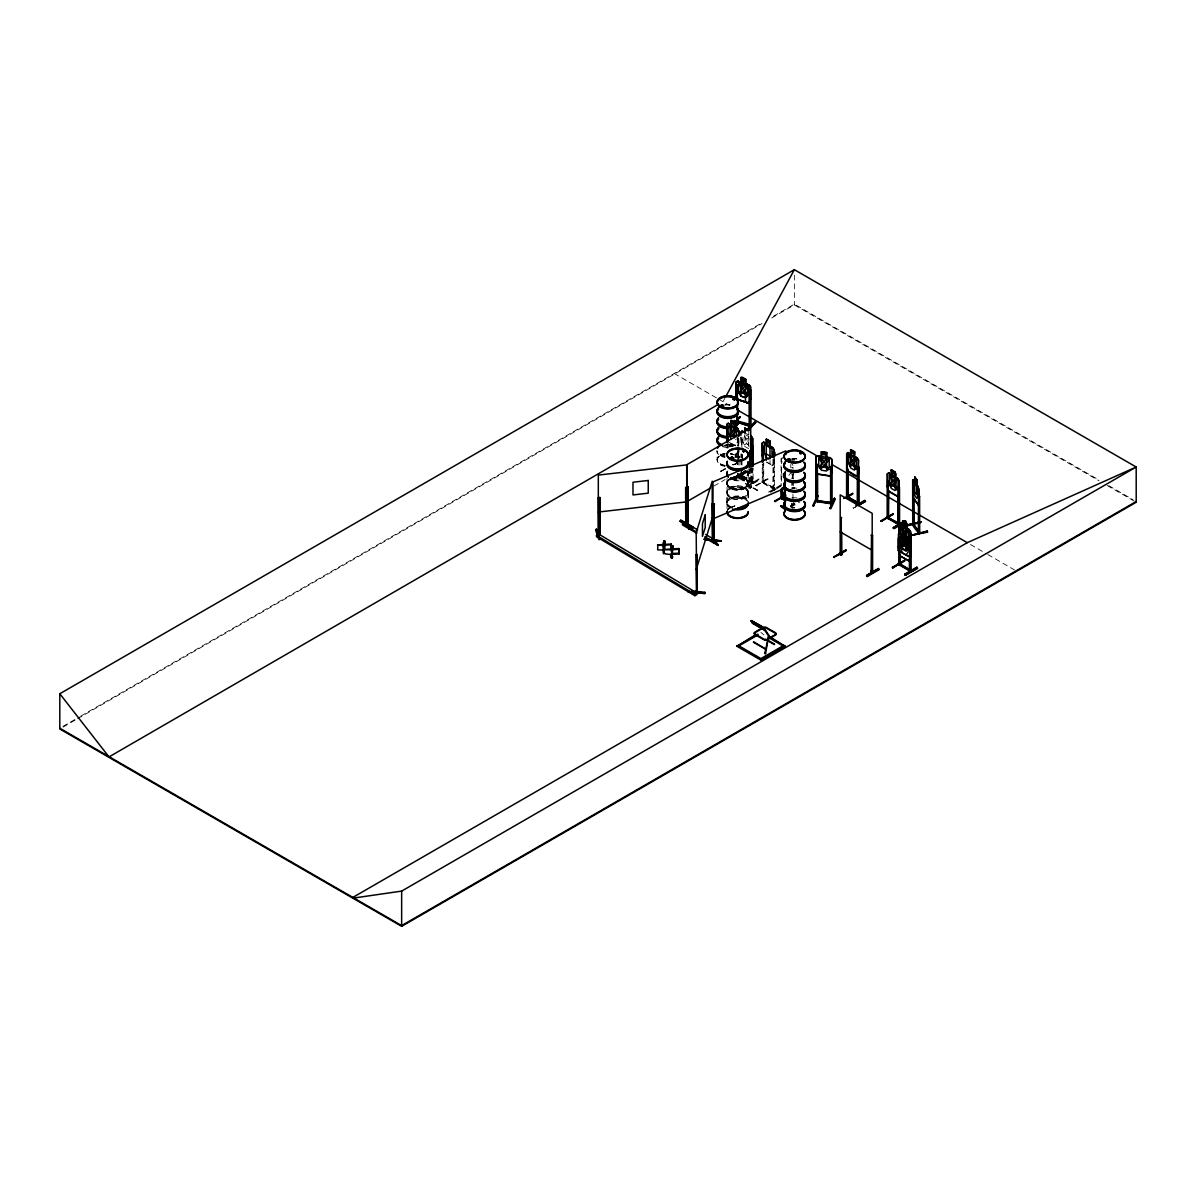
<?xml version="1.0" encoding="UTF-8"?>
<svg xmlns="http://www.w3.org/2000/svg" width="1196" height="1196" viewBox="0 0 1196 1196"><rect width="100%" height="100%" fill="white"/><g stroke="black" fill="none" stroke-linecap="round" stroke-linejoin="round"><path stroke-width="0.75" stroke-dasharray="5 3.75" d="M727.048 497.805L727.198 504.652M738.321 441.339L738.321 445.585L738.007 438.289L738.575 440.382M748.188 497.805L748.233 493.35M727.033 492.005L727.048 477.877M727.332 494.8L727.288 490.749M748.038 475.574L747.963 471.867M727.019 502.141L727.033 493.41M748.188 493.5L748.218 493.455A10.585 6.115 0 0 0 732.326 488.267A10.585 6.115 0 0 0 732.326 498.852A10.585 6.115 0 0 0 748.203 493.559L748.188 502.051M745.108 470.357A10.585 6.115 0 0 1 745.108 479.013A10.585 6.115 0 0 1 730.128 479.013C732.176 475.948 739.457 476.531 742.97 477.548C748.113 475.814 748.651 488.013 748.442 483.064M748.233 474.483L748.233 492.049M762.315 481.465C766.038 487.804 762.405 476.471 762.256 482.84L762.256 464.227M773.065 487.579L774.604 487.789L774.634 489.269M773.005 459.249L772.87 488.745L774.5 489.059M792.933 503.77L792.903 505.205L791.842 503.157M742.432 472.928L742.567 476.696L740.937 474.902M741.774 476.875L741.221 474.588M741.356 474.663L742.432 475.141L741.939 476.875M752.688 468.249L752.822 483.109L751.611 482.556L752.269 482.167M741.221 475.933L753.106 482.795L753.106 468.01M726.854 483.513L727.198 481.345M726.809 483.109C728.065 491.197 741.595 491.541 746.932 486.712C750.341 481.749 743.03 490.958 740.384 489.194C735.749 489.747 729.889 489.089 727.198 484.769M738.366 451.281L738.007 452.865L738.575 450.772M732.879 487.714L731.025 486.802M731.19 487.415L732.984 486.802M732.012 486.368L732.999 486.623L732.52 487.923M742.925 480.568L744.166 480.388M743.628 480.792L744.45 480.762M743.404 480.568L743.628 479.82L743.045 480.837M744.166 480.747L744.106 479.79M744.66 480.837L744.346 479.97M748.038 494.441L748.038 490.868M772.616 465.633L774.051 461.91M725.464 469.116L720.291 471.329L725.464 468.354M720.874 471.478L725.374 468.877M720.874 470.97L720.964 471.717M732.296 464.407L732.804 464.586M734.404 479.073L746.962 471.792M746.917 472.405L735.017 479.521M755.708 485.576L768.31 478.25L755.708 485.621M756.291 485.247L756.38 485.995M756.291 485.755L768.31 479.028M763.272 483.334L763.915 481.749M774.634 487.923L763.482 482.437L773.289 487.549M791.722 503.471L791.902 504.607M737.424 473.571C737.573 477.383 739.621 472.151 738.38 475.231M739.203 473.661L739.173 475.066L737.842 474.289M740.787 476.232L740.937 468.847M752.434 483.035L752.508 481.644C749.354 480.164 755.035 481.27 752.434 481.689M727.168 481.809L730.098 478.564M723.042 401.662L724.806 398.403M750.071 468.952L749.952 488.177L751.297 487.46M743.03 480.284L744.585 480.657M749.369 438.797L747.769 441.04L749.025 444.239M727.228 481.794C731.728 475.455 743.583 475.395 748.068 481.809M730.891 486.772L731.743 486.383M727.198 510.423L730.009 507.612A10.734 6.204 0 0 1 732.251 497.79A10.734 6.204 0 0 1 732.251 487.071A10.734 6.204 0 0 1 748.352 492.438A10.734 6.204 0 0 1 732.251 497.805A10.734 6.204 0 0 1 747.993 501.558M788.837 475.395L790.795 472.898M748.98 436.555L746.917 439.485L744.929 434.342M749.713 486.413L750.176 488.162L751.297 486.114L750.161 486.757M749.533 487.938L750.849 487.161M751.148 468.324L751.148 487.624L750.729 468.085M751.148 487.624L750.161 488.103M735.346 464.437L737.065 463.151M745.198 487.953L746.902 486.667M782.468 457.769L781.048 458.771L781.108 485.441M781.212 458.89L782.393 458.038M781.526 461.178L782.199 462.045M757.113 490.719L757.756 490.27L745.018 483.842L745.676 483.378M749.653 487.819L750.729 487.235M773.289 487.161C773.154 490.838 774.305 485.95 772.885 487.534M768.46 492.109L780.465 485.247M769.955 492.019L780.465 485.77L770.119 492.005M770.568 492.274L781.003 486.159M773.603 490.644L781.063 486.264M791.722 504.428L792.514 504.264M794.787 503.456L788.792 506.925L794.847 503.546M790.377 506.67L794.847 504.054M790.287 506.82L794.921 504.204M790.96 507.209L799.9 501.976M63.029 726.361L79.205 717.032M80.82 716.09L762.315 322.636M773.528 316.163L794.353 304.143L1099.109 480.104M63.029 727.108L75.976 719.633M77.591 718.691L761.987 323.563M771.704 317.957L794.353 304.89L1099.109 480.837M738.635 438.259L739.053 445.42M742.432 439.665C739.472 437.751 745.003 442.595 742.432 445.211M748.756 434.94L748.89 430.321M738.635 443.238L738.769 437.915L738.635 449.352M713.922 486.025L725.12 479.566M737.424 474.528L738.216 474.364M745.048 471.06L732.969 477.877L733.626 479.028L745.616 472.016L733.626 479.028M745.003 470.955L733.043 477.996M732.969 478.654L745.048 471.568M774.126 462.299L772.736 465.872L766.576 462.134M752.269 480.822C751.088 484.858 752.105 478.908 752.613 481.689M747.022 485.681L759.086 478.804L759.699 479.895L747.694 486.832L747.111 485.785M747.022 486.443L759.191 479.521L747.111 486.309M793.038 465.483L791.573 463.36M853.406 508.165L856.411 506.431L853.466 508.285L852.793 507.134L853.466 508.285M724.97 453.777C714.804 453.299 714.969 466.56 724.97 466.051L722.399 465.408M743.389 480.104L744.51 480.194M731.429 487.833L732.58 487.833M732.266 506.611L734.852 505.998A10.614 6.13 0 0 0 730.113 507.612L730.113 507.971M762.555 481.046L763.915 483.094M745.198 483.647L757.277 490.524M757.711 490.27L745.018 483.064L745.018 483.842M732.012 487.923L732.311 487.893A10.525 6.07 0 0 0 748.143 482.646A10.525 6.07 0 0 0 732.356 477.383A10.525 6.07 0 0 0 732.356 487.908M737.618 489.777L740.384 489.568M762.674 463.973L762.854 482.496M737.962 474.364L739.203 475.006M738.545 475.231L738.44 473.84M741.535 476.038L741.356 468.608M752.613 483.035L740.937 476.247M730.517 453.777L733.103 454.39A10.614 6.13 0 0 0 730.487 453.807L733.088 454.42M763.093 481.973L762.151 481.42M773.902 488.058L774.081 489.448L762.315 482.81M773.842 489.448L774.186 458.517M741.61 474.663L742.596 475.305L741.774 475.515M742.985 477.563L745.213 478.55M732.819 486.787L730.995 487.415M731.504 487.923L730.861 486.951M793.352 467.92L791.842 467.531L792.933 468.159M780.39 485.142L780.39 485.905M762.674 482.466L774.5 489.209L774.5 459.638M792.26 504.264L793.501 504.906L793.352 499.345M1108.782 485.681L1132.971 499.644M1107.182 485.501L1136.2 502.245M674.245 373.481L716.748 398.029M718.318 398.941L729.515 405.399M970.434 544.494L986.177 553.584M987.761 554.495L1014.522 569.939M744.944 432.892L748.621 435.015M746.169 435.12L748.621 436.525L748.621 445.017L744.944 442.894L744.944 434.402M748.621 448.664L744.944 446.542L742.97 441.758L742.97 436.66M766.711 462.06L772.736 465.543M731.145 443.282L737.185 446.766M728.035 441.638L734.195 445.196M745.631 472.106L744.973 470.94M738.635 475.231L737.543 473.257M763.96 634.927L760.94 632.415M735.405 439.709L736.243 439.635M753.121 482.75L753.256 481.465M740.937 475.036L740.922 476.292M763.706 482.975L763.766 462.747M738.993 474.887L739.053 473.496M738.171 458.203L735.346 455.392A10.734 6.204 0 0 0 738.485 450.937M738.111 438.558L738.171 438.678A10.734 6.204 0 0 1 724.97 446.213M747.963 490.794L748.442 492.647M744.331 435.479L746.14 440.068C740.668 442.684 745.557 447.902 746.977 441.563L749.07 447.035M717.316 452.432L716.927 450.772M782.005 474.378L781.212 470.865L782.274 476.187M742.223 449.352L740.877 437.243M748.233 473.182L748.203 468.727M792.963 477.981L793.038 474.199M794.353 275.11L794.353 304.89M793.352 469.774L793.352 479.013M793.352 480.852L793.352 488.252M792.933 473.706L792.933 482.945M792.933 494.038L792.933 501.423M792.26 474.692L792.26 478.385M792.26 480.239L792.26 487.624M791.842 469.385L791.842 478.624M791.842 480.478L791.842 487.863M790.795 464.407L790.795 467.8M781.347 458.815L781.526 485.202M774.051 458.442L774.051 462.09M773.408 459.01L773.408 488.581M770.015 460.595L770.015 464.302M763.347 463.002L763.347 483.319M752.03 467.382L752.03 482.167M751.611 467.621L751.611 482.556M749.653 468.712L749.653 487.863M742.432 454.45L742.432 461.85M742.013 439.904L742.013 445.45M742.013 454.689L742.013 458.382M742.013 460.236L742.013 465.782M742.013 473.168L742.148 476.935M741.356 439.037L741.356 446.437M741.356 453.822L741.356 457.515M741.356 459.369L741.356 466.769M741.012 437.168L740.937 444.822M740.937 454.061L740.937 457.769M740.937 459.608L740.937 467.008M739.053 447.259L739.053 458.352M739.053 460.206L739.053 465.752M738.635 451.206L738.635 456.752M738.321 459.503L738.336 451.49A10.57 6.1 0 0 1 735.226 455.855A10.585 6.115 0 0 1 736.915 457.022M737.962 437.392L737.962 444.792M737.962 452.178L737.962 457.724M737.962 459.578L737.962 466.963M737.543 437.646L737.543 445.032M737.543 446.885L737.543 457.963M737.543 459.817L737.543 467.217M727.96 443.193L727.96 448.739M727.303 444.179L727.303 447.872M727.033 503.755L727.048 511.724M726.884 444.419L726.884 448.111M725 465.992A10.585 6.115 0 0 1 717.152 460.086L717.181 451.535A10.57 6.1 0 0 0 725.015 457.425M746.917 470.462A10.734 6.204 0 0 1 744.151 478.49A10.734 6.204 0 0 1 730.023 477.952M747.844 471.388A10.585 6.115 0 0 1 742.91 478.265A10.585 6.115 0 0 1 730.128 477.294M746.917 470.985A10.734 6.204 0 0 1 744.151 479.013A10.734 6.204 0 0 1 730.023 478.475M734.837 457.38A10.734 6.204 0 0 1 740.399 457.38M734.882 456.887A10.57 6.1 0 0 1 742.895 457.485M730.128 508.076A10.585 6.115 0 0 1 731.175 498.911A10.585 6.115 0 0 1 746.782 500.705M728.454 509.212A10.585 6.115 0 0 1 734.882 506.357M727.437 510.124A10.54 6.085 0 0 1 734.882 505.818M727.377 510.363A10.614 6.13 0 0 1 728.424 508.883M732.326 507.343A10.585 6.115 0 0 1 731.175 497.192A10.585 6.115 0 0 1 747.844 500.466M732.251 508.001A10.734 6.204 0 0 1 731.085 497.715A10.734 6.204 0 0 1 747.993 501.034M724.97 405.16A10.734 6.204 0 0 1 730.532 405.16M725.015 404.667A10.57 6.1 0 0 1 733.028 405.265M736.915 463.136A10.585 6.115 0 0 1 735.241 464.407M717.152 460.086A10.585 6.115 0 0 1 725 454.181M730.487 454.181A10.585 6.115 0 0 1 733.043 454.779M736.885 462.523A10.54 6.085 0 0 1 733.013 464.751M725.015 465.364A10.54 6.085 0 0 1 717.196 459.488A10.54 6.085 0 0 1 725.015 453.598M730.472 453.598A10.54 6.085 0 0 1 737.932 457.904M736.93 462.792A10.614 6.13 0 0 1 733.058 465.035M725 465.633A10.614 6.13 0 0 1 717.137 459.727A10.614 6.13 0 0 1 725 453.807M735.241 455.392A10.614 6.13 0 0 1 737.992 458.143M722.459 446.258A10.57 6.1 0 0 1 733.028 446.258M724.97 456.932A10.734 6.204 0 0 1 717.017 450.937M724.97 444.957A10.734 6.204 0 0 1 733.118 445.57M738.111 452.028A10.734 6.204 0 0 1 735.346 454.794M724.97 456.409A10.734 6.204 0 0 1 717.376 452.028M727.751 444.224A10.734 6.204 0 0 1 733.118 445.047M737.977 451.415A10.585 6.115 0 0 1 735.241 454.151M725 455.736A10.585 6.115 0 0 1 717.51 451.415M730.487 443.925A10.585 6.115 0 0 1 735.241 445.495M736.9 438.289A10.57 6.1 0 0 1 735.226 445.645M727.751 447.439A10.57 6.1 0 0 1 722.459 446.616M737.977 438.05A10.585 6.115 0 0 1 725 445.525M737.05 437.646A10.734 6.204 0 0 1 735.346 445.121M733.118 446.108A10.734 6.204 0 0 1 724.97 446.736M791.827 459.189A10.734 6.204 0 0 1 797.388 459.189M791.872 458.681A10.57 6.1 0 0 1 797.343 458.681M791.872 460.4A10.57 6.1 0 0 1 794.607 460.191M791.827 459.713A10.734 6.204 0 0 1 794.607 459.503M791.872 497.955A10.57 6.1 0 0 1 797.343 497.955M791.827 488.252A10.734 6.204 0 0 1 797.388 488.252M791.872 487.759A10.57 6.1 0 0 1 794.607 487.549M791.827 488.775A10.734 6.204 0 0 1 794.607 488.566M791.872 507.627A10.54 6.085 0 0 1 794.607 507.418M791.857 507.852A10.614 6.13 0 0 1 794.607 507.642M791.872 508.225A10.54 6.085 0 0 1 794.607 508.016M738.635 443.058L737.738 445.719L738.769 443.163M742.567 475.739L751.895 481.136L742.567 475.739M748.218 491.945L748.188 491.9A10.585 6.115 0 0 0 732.326 486.548A10.585 6.115 0 0 0 732.326 497.147A10.585 6.115 0 0 0 748.203 491.84M732.341 488.536A10.57 6.1 0 0 0 748.188 483.244A10.57 6.1 0 0 0 732.341 477.966A10.57 6.1 0 0 0 732.341 488.536M730.113 487.221A10.614 6.13 0 0 0 747.859 484.47A10.614 6.13 0 0 0 734.867 476.98A10.614 6.13 0 0 0 730.113 487.221M731.19 488.222A1.645 0.942 0 0 0 733.656 487.4A1.645 0.942 0 0 0 731.19 486.578A1.645 0.942 0 0 0 731.19 488.222M732.341 489.448A10.54 6.085 0 0 0 748.158 484.186A10.54 6.085 0 0 0 732.341 478.908A10.54 6.085 0 0 0 732.341 489.448M732.311 488.94A10.614 6.13 0 0 0 748.233 483.633A10.614 6.13 0 0 0 732.311 478.31A10.614 6.13 0 0 0 732.311 488.925A10.614 6.13 0 0 0 748.233 483.618A10.614 6.13 0 0 0 732.311 478.34A10.614 6.13 0 0 0 732.311 488.94M732.251 498.328A10.734 6.204 0 0 0 748.352 492.961A10.734 6.204 0 0 0 732.251 487.594A10.734 6.204 0 0 0 732.251 498.328"/><path stroke-width="1.5" d="M749.204 426.314L749.1 389.253L750.714 389.388L750.879 426.404L737.319 422.427L737.498 420.603M696.775 555.183L696.461 554.256L696.745 592.244L696.192 532.669L712.233 481.211L712.233 503.396M687.924 591.915L688.089 590.615M688.059 591.347L691.318 591.706M704.668 593.455L693.516 592.334L704.653 593.59L704.818 592.289L691.781 591.123M704.773 593.096L704.803 592.304M712.876 541.384L713.025 481.898L785.907 450.877L785.907 454.57M714.595 541.055C716.284 538.484 711.545 539.785 713.623 540.263M785.219 511.081L784.681 509.436M913.908 499.39L913.968 525.358C908.108 520.589 923.237 539.321 918.393 531.428M913.43 524.132L912.638 523.25L913.565 523.145M914.043 523.968L912.787 523.22M665.111 541.265L664.602 544.374L671.21 544.06L671.36 544.823L664.692 545.152L664.139 549.009L663.167 545.376L657.516 545.077L663.197 544.419C662.554 540.816 666.351 539.202 665.111 544.344M672.481 554.286L679.149 553.957L679.149 549.338L672.481 549.667L671.943 553.509L670.971 549.876L665.305 549.577L671.001 548.919C670.358 545.316 674.155 543.702 672.9 548.844M782.618 487.669C781.915 501.139 784.247 500.571 781.392 496.714M781.108 489.134C780.719 493.26 781.975 501.468 781.108 497.177M841.7 554.63L840.594 554.062M870.972 570.746C872.572 574.708 871.436 570.896 871.525 570.567M872.602 572.54L872.602 535.569L871.525 534.956L871.107 572.301L872.153 572.869L872.198 513.353L840.19 494.875L840.19 554.451L841.401 554.989L841.266 553.569M846.768 496.46C846.932 495.249 848.383 498.298 847.605 498.284M848.218 498.029L848.203 470.357M857.368 503.905L858.28 504.443M858.892 504.204L857.263 503.785L857.383 466.889L858.878 467.277L859.012 504.323L847.007 497.387L847.007 496.041M891.184 474.528L888.628 472.898L887.238 473.885L887.193 518.167L887.97 517.868M887.297 516.762C890.093 520.843 887.208 513.951 887.193 518.167M898.645 524.027C899.183 521.86 897.239 522.802 898.032 524.371M898.032 523.026L899.482 523.31L898.271 522.607M898.794 564.736C896.537 562.195 902.023 563.346 899.571 563.899M900.244 555.766L900.364 565.08L898.734 564.676L898.869 523.504L888.508 517.838L898.271 522.996M909.468 570.896L909.693 569.132M899.123 564.303L910.904 571.18C905.267 566.052 888.568 558.054 910.306 570.029L910.619 571.494L910.246 570.073M672.9 545.765L672.391 548.874L679.014 548.56L679.149 549.338M764.827 653.465L768.609 636.152L765.575 653.584L764.827 653.465L765.575 653.584M918.184 504.727L918.887 501.318M913.475 497.91L912.817 492.468L913.475 497.91L918.244 504.951L919.066 501.288M753.375 642.267L765.963 649.308L753.749 641.833M722.399 405.085C725.06 405.608 720.545 408.06 721.158 405.504M721.412 406.55L721.622 405.623L723.012 405.952M723.012 405.369L722.399 406.7M733.327 399.658L733.656 398.582L734.239 399.389M734.404 399.539L734.628 398.896M732.266 457.784L731.025 458.502L732.819 458.651M732.012 458.457C735.241 458.038 729.769 456.005 731.13 458.636M732.729 458.771L733.163 457.874M742.925 451.49C745.811 450.354 743.329 452.865 743.419 450.907M744.51 451.116L743.987 451.64M788.119 460.445L788.015 459.533M788.732 460.251C786.325 459.982 790.975 458.845 789.704 460.565M789.255 460.251L789.704 459.264M790.137 459.683L789.868 460.445M799.9 453.299L801.29 453.299L800.244 453.493M800.318 452.791L801.156 453.12M801.634 453.568L800.946 452.536M920.8 521.785L906.792 525.627M683.11 523.056L680.09 521.307L680.674 520.798M712.622 541.549L712.233 503.68L712.517 541.668L712.233 539.291M696.192 590.749L697.148 589.867L696.042 591.975L697.089 591.392M697.029 591.273L696.894 592.05M714.446 540.756L721.053 540.816L713.474 539.889M696.192 569.625L712.233 518.182M718.019 545.376L712.143 540.936M904.625 532.384L904.684 532.399C905.118 527.436 910.784 530.321 906.374 532.923M751.252 454.57L752.553 450.937L752.553 438.797M858.459 472.315L857.113 476.232L847.859 470.895L846.783 465.588L847.994 470.82C862.585 483.662 857.338 470.491 858.593 460.191L857.203 457.784L854.527 456.394L854.662 451.774L850.58 449.576L850.715 454.345L848.756 454.719L848.756 463.211L850.715 467.995L854.393 470.118L856.366 467.606L856.366 459.115L854.393 456.468L854.662 451.774M899.063 492.722L897.703 496.639L899.183 492.827L899.183 480.598L895.116 476.8M910.365 543.941L909.139 547.783L906.03 545.825M910.365 552.971L909.124 556.648L899.751 551.341L898.42 546.213L899.646 551.446L908.99 556.723L910.365 552.791M908.766 560.685L910.231 556.962M898.286 550.384L898.286 538.2L899.691 537.213L902.397 538.738L902.397 534.193L906.374 536.451L899.811 533.042L898.42 534.029L898.42 550.444L899.512 555.602L908.87 560.894L910.365 557.067L910.365 531.801L909.05 529.529L899.99 524.311M735.974 399.733L735.974 382.301L737.603 381.09C745.736 386.413 735.51 371.821 745.661 379.311L745.437 402.2L748.771 403.321L750.385 399.15L750.385 387.026L748.726 385.022L737.513 381.18L736.138 382.406L737.678 381.27L748.771 384.963L750.595 386.966L750.355 426.673M748.89 403.202L750.595 399.18L748.846 403.246L737.469 399.509L736.078 394.396L737.469 399.509L748.935 403.157L737.558 399.419L736.228 394.441L736.228 382.316M750.43 399.105L748.726 403.067L737.678 399.315L736.228 394.426M881.303 520.634L881.392 521.381L880.734 520.933L893.382 513.682L881.392 521.381M881.273 521.187L893.277 514.265M892.739 567.143L892.814 567.906L892.171 567.442L904.819 560.206L892.814 567.906M892.709 567.711L904.819 560.969M774.545 501.259L785.652 495.578M775.143 500.93L775.217 501.677M775.143 501.438L785.578 495.338M751.028 620.903L751.806 620.545M833.627 557.187L846.23 549.846L833.627 557.216L840.055 554.226L840.474 552.642M834.21 556.843L834.3 557.59M815.911 457.216L817.675 455.751L821.338 456.319L821.338 451.774L826.72 452.596L826.675 457.261L830.203 457.694L832.102 459.593L832.087 503.95C829.321 505.654 830.846 500.272 830.263 502.709L817.511 500.735L831.728 502.604L831.923 503.92L815.866 501.438L815.911 457.216L817.75 455.915M817.615 455.855L830.159 457.799L831.878 459.727L831.878 471.852M821.338 451.774L826.72 452.596M816.016 464.153L817.496 464.377M830.592 503.77L830.592 466.395M817.047 496.37L817.959 495.742L813.564 505.983L812.652 505.848L816.405 497.865M817.959 495.742L813.459 505.773M817.376 500.406C812.876 498.852 819.275 503.86 817.152 500.347L815.896 500.137M832.072 466.634L830.443 466.724M832.057 471.912L830.203 476.143L817.571 474.184L815.956 469.31L817.705 474.065M816.016 501.109L832.222 503.561L832.117 502.156L830.293 502.38M834.36 498.284L835.271 499.195L830.876 508.659L829.964 508.524L834.404 498.284L830.084 508.345M829.964 508.524L834.479 498.358M597.985 534.642L596.46 529.14L595.578 530.022L599.017 539.62L599.929 539.501L596.46 529.14M840.07 553.015L841.027 553.569M840.07 554.361L841.685 554.54M846.559 497.685L846.648 453.463L848.039 452.492L850.849 454.271L850.849 449.726M857.263 503.785L858.04 502.275L858.593 504.563L859.042 502.918L857.383 502.514L858.22 503.142M887.148 516.747L888.194 517.345M888.508 518.81L888.807 490.764M897.972 524.267L897.972 487.31L899.482 487.684L899.601 524.73M899.347 563.077L898.585 563.271L899.781 565.334L899.945 563.974M740.07 416.716L737.768 419.886M600.093 533.356L598.164 533.192L598.792 535.449M685.637 523.504L687.237 522.861M813.459 505.265L813.564 505.983M725.688 396.773L794.353 269.668L1136.2 467.023L1136.2 502.245L401.647 926.332L59.8 728.977L59.8 693.755L794.353 269.668M687.102 524.73C687.685 519.961 689.389 524.491 685.622 524.446M734.479 437.856L732.924 433.759C731.504 440.113 726.615 434.881 732.087 432.264L729.62 425.656L732.849 431.696C734.299 425.686 738.993 430.814 733.701 433.251L734.972 436.435M902.262 535.419L903.937 533.072M721.024 405.489L721.263 405.369A1.645 0.942 0 0 1 723.774 406.117A1.645 0.942 0 0 1 721.308 406.939A1.645 0.942 0 0 1 721.308 405.295L721.158 405.803M733.073 399.419L733.746 398.537L734.209 399.494M733.537 399.344L734.374 399.404M732.879 458.636L732.984 457.724L732.52 458.382M787.88 459.503L788.269 459.264A1.645 0.942 0 0 1 790.631 460.131A1.645 0.942 0 0 1 788.164 460.953A1.645 0.942 0 0 1 788.164 459.309M743.299 388.745C745.317 382.765 750.759 386.114 744.346 390.15C750.909 398.956 745.542 398.283 743.374 390.793C741.057 397.087 735.944 393.708 742.342 389.462C735.869 380.806 741.61 381.928 743.299 388.745L743.269 388.655M906.418 541.668L908.392 539.157L908.392 530.665L906.418 528.019C907.779 516.373 903.907 529.798 909.184 529.454L910.619 531.742L910.485 544.03M906.12 554.795L908.108 552.268L908.108 543.791L906.12 541.145L906.12 536.6M774.545 644.121L766.86 639.681M751.148 620.634L761.732 626.27L765.41 630.501L752.598 623.37L751.462 621.277M918.827 533.401C920.726 530.979 917.84 531.996 918.977 533.521L919.066 489.149L916.854 484.649M685.652 523.071L685.562 524.805M680.718 520.2L692.828 527.062L680.748 520.17L680.09 521.336M736.273 384.649L737.603 385.082M740.817 382.272L737.603 381.09L736.078 382.212M736.945 419.617L740.07 417.225L737.573 419.721M737.663 419.153L740.175 416.686M746.528 430.052L755.005 421.575L755.752 422.562L748.547 429.872M747.724 429.603L755.723 422.487L748.487 429.753M912.712 480.478L913.49 479.596L915 481.883L914.925 477.084L913.774 490.435L914.82 495.563L916.779 498.343L917.84 496.19L917.033 480.059L916.958 484.664M913.52 479.79L912.892 492.543M740.892 377.637L745.631 379.341M745.437 383.856L748.846 384.843L750.505 387.055L748.846 384.843L745.661 383.856L745.751 379.222M665.439 553.957L670.971 554.495C669.267 557.112 672.989 559.803 672.72 556.469M688.208 522.503L686.579 522.921M688.149 523.923L687.909 522.144L686.713 522.712M710.185 540.039L718.138 545.436L712.233 540.293M664.856 553.225L663.421 553.195L663.167 549.996L657.636 549.861L657.935 544.673M734.628 399.658L734.703 398.881M730.756 424.864L728.2 423.235L726.824 424.221L726.884 442.565M740.877 435.494L740.877 432.01L742.268 431.038L744.944 432.593L744.809 428.123L748.89 430.321M741.012 432.145L742.312 431.218M762.256 462.374L762.241 443.073L763.631 442.101L766.442 443.865L766.442 439.321M762.375 443.208L763.691 442.281M887.372 474.02L888.688 473.093M898.674 525.014L900.065 524.042M898.555 534.163L899.87 533.222M902.532 530.022L906.508 532.28L902.532 530.022L902.397 539.052L900.409 539.441L900.409 547.932L902.397 552.687M899.811 533.042L909.035 538.394L910.485 540.682M899.556 537.288L908.9 542.565L910.365 544.853M908.96 538.35L910.365 540.756M908.825 542.521L906.374 540.996L906.418 529.529L901.47 526.464L903.324 532.908L905.716 534.253L905.716 532.743L903.324 531.383M899.512 555.602L908.87 560.894M687.79 486.608L686.713 487.235L688.208 486.847L687.79 523.564M749.653 466.933L749.653 450.892L750.729 450.264L751.148 466.53M750.071 467.173L750.071 451.131L751.148 450.503M773.408 451.625L774.5 452.238L773.005 451.864L773.005 457.41M774.545 501.288L785.652 494.8M840.594 517.091L841.685 517.719M841.909 553.15L846.23 550.623M872.602 535.569L871.107 535.195M866.562 575.455L878.552 568.534L866.592 575.47L867.235 576.607L879.165 569.625L878.522 568.489M866.726 576.218L878.582 569.102L866.562 576.218M108.612 757.143L718.198 404.472M728.2 423.235L737.319 428.646M738.5 431.009L737.379 428.527L734.822 427.062L734.822 422.517L734.568 427.211L736.527 429.872L736.527 436.66M738.769 430.934L738.769 436.181L738.769 430.934L737.244 428.602M742.268 431.038L744.809 432.668M752.688 438.812L751.432 436.331L752.688 438.812L752.688 466.395M751.611 465.767L752.03 445.196L753.106 445.824L753.106 466.156M753.106 445.824L751.611 445.435M766.307 439.096L770.254 441.369L766.307 439.096L766.277 460.31M762.211 443.088L762.375 455.317L763.586 460.415M763.631 442.101L772.736 447.678L770.015 445.959M752.688 451.027L751.477 454.704M766.277 445.48L770.045 447.797M762.211 455.287L763.691 460.325M774.126 450.085C770.717 442.909 776.981 455.302 774.051 456.857M686.713 501.737L710.723 487.878M747.53 466.619L750.729 464.781M696.864 533.267L682.468 524.954L682.468 523.788L684.8 522.443L697.597 529.843M704.878 536.735L714.475 542.281L716.808 540.921L716.808 542.087L714.475 543.433L704.878 537.886M858.459 460.266L858.384 504.488M895.251 472.181C883.949 466.5 899.945 471.971 895.251 476.726M843.703 498.478L852.793 493.275L845.288 498.373M845.124 498.179L852.793 494.038M888.628 472.898L897.748 478.325M855.798 505.4L864.872 500.257L865.47 501.363L857.966 505.684M899.183 480.598L898.943 533.73M864.962 500.975L857.457 505.31L865.47 501.318M857.906 505.564L865.411 501.229M888.464 491.302L887.372 485.995L888.464 491.302L897.837 496.564M888.135 518.735L888.957 518.511M902.741 525.597L902.621 521.127L906.688 523.325M893.382 527.541L905.417 520.634L906.06 521.77L894.055 528.692L893.382 527.541L893.562 528.318M893.472 527.66L905.417 520.634M893.472 528.169L905.566 521.381L893.382 528.318M909.409 543.059L909.827 533.58L910.904 534.208L910.918 571.12M910.904 534.208L909.409 533.82M756.261 631.981L761.703 628.842M770.538 637.184L784.95 646.274L760.94 660.132L736.93 646.274L756.141 634.418M736.93 646.274L757.92 634.149M757.92 634.927L738.261 646.274L738.261 645.496L760.94 658.592L783.619 645.496L783.619 646.274L770 638.41M900.364 565.08L899.826 552.313M904.819 574.065L916.898 567.188L917.496 568.279L905.492 575.216L904.819 574.065L904.983 574.827L917.496 568.25M904.819 574.827L916.913 567.248M917.437 568.16L905.492 575.216M784.95 645.496L760.94 659.37L736.93 645.496M352.641 897.538L967.295 542.67L1136.2 467.023L401.647 891.11L352.85 898.166M1136.2 501.513L401.647 925.599L59.8 728.229M596.505 535.404L598.792 534.134L697.133 593.126L697.133 594.442L694.846 595.713L596.505 536.72L596.505 535.404L694.846 594.397L694.846 595.713M694.846 594.397L697.133 593.126M596.266 529.843L598.658 534.926M733.327 398.896L734.344 398.911M721.323 405.489L722.952 405.489M743.478 450.772L743.389 451.953M800.184 452.925L800.961 452.492M801.29 452.641L800.573 453.404M801.425 453.493L800.184 453.673L800.827 452.477M714.251 540.786L714.251 503.83L713.025 504.353L713.459 541.668M713.369 504.622L714.595 504.099M785.593 509.062L781.167 505.669L781.138 506.446L781.87 506.058M713.459 541.609L714.057 539.456M713.025 518.855L785.907 487.833M687.311 524.401L688.208 523.848L688.208 486.847M696.461 591.213L696.461 554.256M738.56 391.69L740.982 396.115L745.497 397.61L747.874 394.8L747.874 386.308L745.467 383.991L747.919 386.278L747.919 394.755L745.497 397.61L740.967 396.13L738.56 391.69L738.56 383.198L740.982 382.481L741.072 377.831M738.56 383.198L740.967 382.496M713.459 540.248L713.623 541.609M685.771 523.041L685.951 524.865M721.562 405.085L722.429 405.01M721.143 405.997L722.713 406.236M789.569 460.565L788.179 460.46M913.49 479.596L918.184 486.682M912.653 480.314L912.742 524.61M913.325 487.475L913.43 525.478L913.325 498.568M918.214 486.578L919.126 501.408M913.565 524.491L919.679 533.416L919.604 496.37L918.483 495.667L918.393 532.773M920.83 521.77L905.118 525.478L920.845 521.785L920.845 522.562L905.133 526.27M918.423 531.577L913.968 524.386M737.498 421.949C741.086 422.921 751.163 427.914 749.159 425.014C710.633 414.459 758.578 425.761 750.191 425.342M902.666 534.806L900.678 535.195L900.678 543.687L902.666 548.441L906.374 550.549L908.362 548.037L908.362 539.546L906.374 536.899L909.08 538.275M766.307 443.94L764.334 444.329L764.334 452.821L766.307 457.59L768.759 459.01M891.439 470.133L891.439 474.677L889.346 475.141L889.346 483.618L891.319 488.402L894.982 490.524L896.955 488.013L896.955 479.536L894.982 476.875L895.116 472.256M902.741 521.052L902.741 525.896L900.782 526.27L900.782 534.762L902.083 537.946M888.314 517.39L887.596 516.448L887.596 517.793L899.482 524.655M599.839 497.372L598.329 497.551L598.643 534.881L599.958 534.672L599.958 497.7L599.764 534.313M598.449 497.88L599.958 497.7M685.622 487.49L687.237 487.639L685.622 487.49L685.742 524.79M687.969 526.135L689.075 529.215L689.987 529.11L687.057 521.022L689.972 529.036M598.329 512.052L687.117 501.812M788.687 459.04L790.108 459.817M789.285 460.325L788.418 460.251M739.412 417.105L740.175 417.449M847.127 497.461L847.127 460.49L847.755 498.403M887.716 517.868L887.716 480.897L888.389 518.735M672.391 553.494L679.014 553.18L679.149 553.957M781.257 506.267L785.682 509.631M918.962 532.414L918.468 532.758M704.19 538.962L709.781 539.516M704.324 539.142L708.062 539.56M715.477 540.263L721.068 540.876M704.205 539.471L711.665 540.248M715.358 540.592L720.934 541.19M705.804 539.889L710.648 540.383M693.65 591.811L704.803 592.932M695.489 592.17L704.818 593.052M785.025 511.096L784.666 473.855L784.89 511.155M714.176 539.426L714.251 503.83M817.75 473.96L830.129 475.873M687.087 524.192L687.117 464.855L598.329 475.096L598.284 534.866M750.43 426.733L750.236 425.298M731.743 458.442L731.13 457.59L732.999 457.844M741.789 378.953L744.689 379.909L744.689 381.419L741.774 380.478L741.789 378.953L744.66 379.924L744.66 381.449L741.789 380.463M740.982 383.991L745.497 385.471L740.967 384.006L740.967 392.497L745.467 393.992L740.982 392.482M737.588 381.36L738.395 381.629M841.237 555.004L841.087 553.539M788.478 460.654L787.835 459.683M906.374 538.409L902.666 536.316L902.666 544.808L906.374 546.901L906.374 532.355M762.256 445.734L763.347 446.362L763.347 461.148M785.862 499.659L782.319 498.119L785.458 499.898M785.862 500.616L781.526 498.134L781.526 488.895M781.108 498.388L785.458 500.855A10.585 6.115 0 0 0 793.217 509.915A10.585 6.115 0 0 0 804.833 502.26M680.584 520.948L692.828 527.84L692.828 527.062M680.15 521.202L683.17 522.921M850.715 449.801L854.393 451.924M847.964 452.761L857.024 457.978L858.339 460.251M898.39 487.056L899.482 487.684M857.801 466.649L858.878 467.277M888.688 491.122L897.748 496.355M737.603 410.064L816.868 455.825M831.414 464.227L967.295 542.67M734.822 422.517L730.891 420.245L730.891 425.088L728.917 425.477L728.917 433.954L730.891 438.738M744.944 428.347L748.621 430.47M730.891 420.544L734.568 422.666M747.963 430.844L745.601 429.484L745.601 430.994M902.621 521.127L906.553 523.4M899.93 524.117L902.875 525.821M887.297 518.107L899.063 524.895M846.708 497.7L858.459 504.488M898.734 527.66L899.826 528.288L899.826 533.835M766.307 453.957L769.985 456.08M898.734 564.632L910.485 571.419L910.485 531.727M840.19 531.846L872.198 550.324M705.61 534.463L716.808 540.921M689.599 526.375L692.798 528.213M682.468 523.788L696.864 532.115M752.463 621.128L761.583 626.45L765.261 630.681M752.733 623.191L765.41 630.501M770 637.647L784.95 646.274M765.216 639.322L774.44 644.644M697.089 590.032L697.178 591.392M781.108 498.523L780.973 496.968M734.299 398.582L734.449 399.733L733.163 399.255M785.488 509.048L781.227 505.699M781.138 506.446L784.815 509.287M712.293 540.203L718.138 544.673M712.233 540.801L718.138 545.436M59.8 693.755L108.612 756.41M769.985 446.063L771.958 448.724L771.958 457.216M788.015 459.832L789.285 459.339A10.57 6.1 0 0 0 787.132 460.266M914.925 477.084L917.033 480.059L914.746 477.129M919.036 495.548L919.604 496.37M913.355 497.88L918.244 504.951M919.649 531.936L918.468 531.398M764.379 628.618L770.628 637.917M763.736 628.767L769.97 638.036M752.598 623.37L751.163 620.724M908.766 542.64L910.096 544.913L910.096 557.037M897.613 478.4L898.929 480.672M904.056 530.785L902.726 527.346L902.741 535.898M686.818 522.039L689.075 529.215M898.555 550.369L899.751 555.437M910.007 569.236L909.394 570.836L909.409 559.698M899.183 523.624L899.183 524.969M898.39 496.31L898.39 524.027M891.319 469.908L891.319 474.752M887.507 473.93L887.507 486.054M871.944 571.434L871.944 572.779M857.801 475.888L857.981 503.651L857.667 502.2M848.338 496.803L848.338 498.149M847.919 497.043L847.919 498.403M846.918 453.523L846.918 465.633M841.685 531.966L841.82 554.75M841.266 517.958L841.266 554.929M826.541 452.731L826.496 457.38L829.187 459.309L829.187 467.8L826.496 471.015L821.473 470.237L818.782 466.186L818.782 457.694L821.473 456.603L821.517 451.953M817.496 473.616L817.511 501.692M817.346 464.706L817.346 501.662M815.956 457.111L815.986 501.573M782.319 497.73L782.319 499.076M782.199 487.908L782.199 499.001M774.5 452.238L774.5 455.93M774.186 449.801L774.126 457.066M770.254 441.369L770.119 445.988M769.985 441.518L770.015 458.741M760.94 658.592L760.94 660.132M750.729 466.291L750.729 427.809L686.713 464.766L686.713 488.805M750.595 437.661L750.595 446.153M744.944 428.033L744.944 432.892M737.603 398.029L737.469 422.397M737.319 385.381L737.319 400.167M731.025 420.469L731.025 425.014M727.96 441.339L727.303 431.233L727.303 442.326M727.078 424.266L727.078 436.39M720.934 540.637L720.904 541.399M714.475 542.281L714.475 543.433M697.029 554.316L696.984 592.065M684.8 522.443L684.8 523.594M679.014 548.56L679.014 553.18M672.481 549.667L672.481 552.746M671.943 553.509L671.943 558.143M671.614 553.494L671.614 558.113M671.21 544.06L671.36 549.442M671.405 553.404L671.405 558.024M664.692 545.152L664.692 549.786M664.229 540.891L664.229 545.511M664.139 549.009L664.139 553.628M663.93 540.966L663.93 544.045M663.81 548.994L663.81 553.613M663.601 548.904L663.601 553.524M663.197 544.419L663.197 549.039M401.647 891.11L401.647 926.332M765.231 627.721A2.243 1.301 0 0 1 766.232 628.064L775.412 633.297A2.243 1.301 0 0 1 775.412 635.121L767.234 639.845A2.243 1.301 0 0 1 764.065 639.845L754.751 634.463A2.063 1.196 0 0 1 754.885 632.774M748.203 464.482A10.585 6.115 0 0 1 746.782 467.546M742.91 469.774A10.585 6.115 0 0 1 731.175 469.34A10.585 6.115 0 0 1 727.392 462.897M748.203 462.777A10.585 6.115 0 0 1 736.243 468.832A10.585 6.115 0 0 1 727.392 461.193M727.392 476.262A10.585 6.115 0 0 1 727.392 473.108M728.319 477.189A10.734 6.204 0 0 1 727.243 472.495M728.319 476.666A10.734 6.204 0 0 1 727.243 471.957M728.454 476.038A10.585 6.115 0 0 1 727.392 471.388M747.993 462.284A10.734 6.204 0 0 1 737.618 470.088A10.734 6.204 0 0 1 727.243 462.284M747.993 461.761A10.734 6.204 0 0 1 737.618 469.565A10.734 6.204 0 0 1 727.243 461.761M748.203 512.322A10.585 6.115 0 0 1 737.618 518.436A10.585 6.115 0 0 1 727.033 512.322M748.158 511.739A10.54 6.085 0 0 1 737.618 517.823A10.54 6.085 0 0 1 727.078 511.739M747.829 503.621A10.57 6.1 0 0 1 737.618 508.151M748.188 503.755A10.57 6.1 0 0 1 732.341 509.033M748.352 503.157A10.734 6.204 0 0 1 734.837 509.152M748.352 502.634A10.734 6.204 0 0 1 737.618 508.838M748.233 511.963A10.614 6.13 0 0 1 737.618 518.092A10.614 6.13 0 0 1 727.004 511.963M737.05 418.779A10.734 6.204 0 0 1 735.346 426.254M727.751 428.078A10.734 6.204 0 0 1 718.452 418.779M736.915 419.407A10.585 6.115 0 0 1 735.241 426.793M727.751 428.572A10.585 6.115 0 0 1 718.572 419.407M727.751 436.495A10.54 6.085 0 0 1 718.617 427.361M736.885 427.361A10.54 6.085 0 0 1 738.291 430.411M737.05 408.569A10.734 6.204 0 0 1 727.751 417.867A10.734 6.204 0 0 1 718.452 408.569M720.156 407.283A10.734 6.204 0 0 1 722.384 406.311M736.915 417.703A10.585 6.115 0 0 1 735.241 425.073M727.751 426.867A10.585 6.115 0 0 1 718.572 417.703M736.915 409.211A10.585 6.115 0 0 1 727.751 418.376A10.585 6.115 0 0 1 718.572 409.211M737.05 418.241A10.734 6.204 0 0 1 735.346 425.731M727.751 427.54A10.734 6.204 0 0 1 718.452 418.241M737.05 408.045A10.734 6.204 0 0 1 727.751 417.344A10.734 6.204 0 0 1 718.452 408.045M720.156 406.76A10.734 6.204 0 0 1 722.384 405.773M736.9 407.507A10.57 6.1 0 0 1 727.751 416.656A10.57 6.1 0 0 1 718.602 407.507M720.276 406.236A10.57 6.1 0 0 1 722.459 405.265M727.751 438.05A10.54 6.085 0 0 1 718.617 428.916M736.885 428.916A10.54 6.085 0 0 1 738.291 431.965M727.751 437.527A10.614 6.13 0 0 1 718.557 428.332M736.93 428.332A10.614 6.13 0 0 1 738.351 431.397M720.156 445.121A10.734 6.204 0 0 1 718.452 437.646M717.51 448.246A10.585 6.115 0 0 1 718.572 446.766M720.276 445.645A10.57 6.1 0 0 1 718.602 438.289M722.384 445.585A10.734 6.204 0 0 1 718.452 437.123M722.459 444.912A10.57 6.1 0 0 1 718.602 436.57M803.906 472.794A10.734 6.204 0 0 1 794.607 482.093A10.734 6.204 0 0 1 785.309 472.794M804.818 474.917A10.57 6.1 0 0 1 793.217 482.541A10.57 6.1 0 0 1 785.458 473.437M804.788 482.9A10.54 6.085 0 0 1 793.232 490.51A10.54 6.085 0 0 1 785.473 481.42M803.787 481.629A10.614 6.13 0 0 1 794.607 490.823A10.614 6.13 0 0 1 785.413 481.629M803.906 462.598A10.734 6.204 0 0 1 794.607 471.897A10.734 6.204 0 0 1 785.309 462.598M804.833 473.197A10.585 6.115 0 0 1 793.217 480.837A10.585 6.115 0 0 1 785.428 471.717M804.833 464.706A10.585 6.115 0 0 1 795.983 472.345A10.585 6.115 0 0 1 784.008 466.291M784.367 464.706A10.585 6.115 0 0 1 785.428 463.226M803.906 472.271A10.734 6.204 0 0 1 794.607 481.569A10.734 6.204 0 0 1 785.309 472.271M803.906 462.075A10.734 6.204 0 0 1 794.607 471.374A10.734 6.204 0 0 1 785.309 462.075M787.013 460.789A10.734 6.204 0 0 1 789.24 459.802M804.818 463.002A10.57 6.1 0 0 1 793.217 470.626A10.57 6.1 0 0 1 785.458 461.521M803.906 501.872A10.734 6.204 0 0 1 797.388 510.961A10.734 6.204 0 0 1 783.873 504.966M784.232 503.367A10.734 6.204 0 0 1 785.309 501.872M804.818 503.979A10.57 6.1 0 0 1 795.983 511.604A10.57 6.1 0 0 1 784.038 505.564M784.397 503.979A10.57 6.1 0 0 1 785.458 502.514M804.788 511.933A10.54 6.085 0 0 1 793.232 519.542A10.54 6.085 0 0 1 785.473 510.468A10.54 6.085 0 0 0 794.607 519.632A10.54 6.085 0 0 0 803.742 510.498M804.773 484.395A10.525 6.07 0 0 1 793.232 491.99A10.525 6.07 0 0 1 785.488 482.93M803.772 511.021A10.585 6.115 0 0 1 794.607 520.185A10.585 6.115 0 0 1 785.428 511.021M803.787 482.377A10.614 6.13 0 0 1 794.607 491.571A10.614 6.13 0 0 1 785.413 482.377M803.906 491.676A10.734 6.204 0 0 1 794.607 500.96A10.734 6.204 0 0 1 785.309 491.676M804.833 493.784A10.585 6.115 0 0 1 793.217 501.423A10.585 6.115 0 0 1 785.428 492.304M803.906 501.348A10.734 6.204 0 0 1 794.607 510.647A10.734 6.204 0 0 1 785.309 501.348M803.906 491.137A10.734 6.204 0 0 1 794.607 500.436A10.734 6.204 0 0 1 785.309 491.137M804.818 492.064A10.57 6.1 0 0 1 793.217 499.704A10.57 6.1 0 0 1 785.458 490.599M856.187 469.251L854.916 468.653L852.748 463.016C851.343 469.355 846.454 464.138 851.911 461.521L849.444 454.914L852.688 460.953C854.123 454.929 858.818 460.056 853.54 462.493L856.187 469.251M896.776 489.657L895.505 489.059L893.337 483.423C891.932 489.777 887.043 484.544 892.5 481.943L890.033 475.32L893.277 481.36C894.728 475.35 899.407 480.478 894.13 482.915L896.776 489.657M907.824 549.876L906.553 549.293L904.355 543.657C902.711 549.876 898.151 544.928 903.518 542.177L901.022 535.584L904.296 541.594C905.746 535.569 910.5 540.682 905.163 543.148L907.824 549.876M828.753 469.52L826.914 469.266L824.059 464.556C821.996 471.03 815.418 468.847 822.923 463.375C815.717 455.781 822.056 455.915 823.984 462.508C826.047 456.364 832.416 458.517 825.15 463.749L828.753 469.52M705.206 514.878L702.456 523.713L702.456 536.421L705.206 527.586L705.206 514.878M726.944 436.331L728.035 441.638L726.944 436.331M848.338 497.192L857.667 502.589L848.338 497.192M763.063 627.437L754.885 632.146A2.063 1.196 0 0 0 754.751 633.835L764.065 639.217A2.243 1.301 0 0 0 767.234 639.217L775.412 634.493A2.243 1.301 0 0 0 775.412 632.669L766.232 627.437A2.243 1.301 0 0 0 763.063 627.437M927.304 530.994L911.546 535.345L927.618 532.145L927.304 530.994M927.304 531.502L911.606 535.3L927.304 531.502M648.247 480.463L632.983 482.227L632.983 494.935L648.247 493.171L648.247 480.463M825.599 453.448L822.37 452.955L822.37 454.465L825.599 454.958L825.599 453.448M826.496 458.89L821.473 458.113L821.473 466.604L826.496 467.382L826.496 458.89M745.497 379.416L740.982 377.921L745.467 379.446M905.462 536.974L903.07 535.629L903.07 537.154L905.462 538.499L905.462 536.974M906.12 542.655L902.397 540.562L902.397 549.054L906.12 551.147L906.12 542.655M894.339 472.704L891.962 471.344L891.962 472.854L894.339 474.229L894.339 472.704M853.735 452.297L851.373 450.937L851.373 452.447L853.735 453.822L853.735 452.297M894.982 478.4L891.319 476.277L891.319 484.754L894.982 486.877L894.982 478.4M854.393 457.978L850.715 455.855L850.715 464.347L854.393 466.47L854.393 457.978M769.327 441.907L766.965 440.532L766.965 442.057L769.327 443.417L769.327 441.907M733.91 423.04L731.548 421.68L731.548 423.19L733.91 424.565L733.91 423.04M905.761 523.848L903.399 522.488L903.399 523.998L905.761 525.373L905.761 523.848M734.568 428.736L730.891 426.613L730.891 435.09L734.568 437.213L734.568 428.736M916.435 480.418L915.179 478.624L916.435 481.928L916.435 480.418M916.779 486.219L914.82 483.438L914.82 491.93L916.779 494.71L916.779 486.219M730.92 458.801A1.525 0.882 0 0 0 733.477 458.412A1.525 0.882 0 0 0 731.608 457.335A1.525 0.882 0 0 0 730.92 458.801M732.326 459.563A10.585 6.115 0 0 0 748.203 454.256A10.585 6.115 0 0 0 732.326 448.963A10.585 6.115 0 0 0 732.326 459.563M732.341 460.37A10.57 6.1 0 0 0 748.188 455.093A10.57 6.1 0 0 0 732.341 449.816A10.57 6.1 0 0 0 732.341 460.37M732.311 459.862A10.614 6.13 0 0 0 748.233 454.555A10.614 6.13 0 0 0 732.311 449.248A10.614 6.13 0 0 0 732.311 459.862M731.19 459.159A1.645 0.942 0 0 0 733.656 458.337A1.645 0.942 0 0 0 731.19 457.515A1.645 0.942 0 0 0 731.19 459.159M722.459 407.268A10.57 6.1 0 0 0 738.321 401.991A10.57 6.1 0 0 0 722.459 396.713A10.57 6.1 0 0 0 722.459 407.268A10.54 6.085 0 0 0 738.291 402.005A10.54 6.085 0 0 0 722.474 396.743A10.54 6.085 0 0 0 722.474 407.283M722.489 408.135A10.525 6.07 0 0 0 738.276 402.873A10.525 6.07 0 0 0 722.489 397.61A10.525 6.07 0 0 0 722.489 408.135M718.557 427.944A10.614 6.13 0 0 0 727.751 437.138A10.585 6.115 0 0 1 718.572 427.914M738.351 431.009A10.614 6.13 0 0 0 736.93 427.944A10.585 6.115 0 0 1 738.336 430.979M722.444 407.657A10.614 6.13 0 0 0 738.351 402.349A10.614 6.13 0 0 0 722.444 397.042A10.614 6.13 0 0 0 722.444 407.657M787.91 460.61A1.525 0.882 0 0 0 790.466 460.206A1.525 0.882 0 0 0 788.598 459.129A1.525 0.882 0 0 0 787.91 460.61M789.33 461.312A10.54 6.085 0 0 0 805.147 456.035A10.54 6.085 0 0 0 789.33 450.757A10.54 6.085 0 0 0 789.33 461.312M789.33 462.194A10.54 6.085 0 0 0 805.147 456.917A10.54 6.085 0 0 0 789.33 451.64A10.54 6.085 0 0 0 789.33 462.194M794.607 491.197A10.54 6.085 0 0 0 803.742 482.063A10.585 6.115 0 0 1 794.607 491.257A10.585 6.115 0 0 1 785.428 482.078A10.54 6.085 0 0 0 794.607 491.197M787.103 460.729A10.614 6.13 0 0 0 804.848 457.978A10.614 6.13 0 0 0 791.857 450.473A10.614 6.13 0 0 0 787.103 460.729"/></g></svg>
